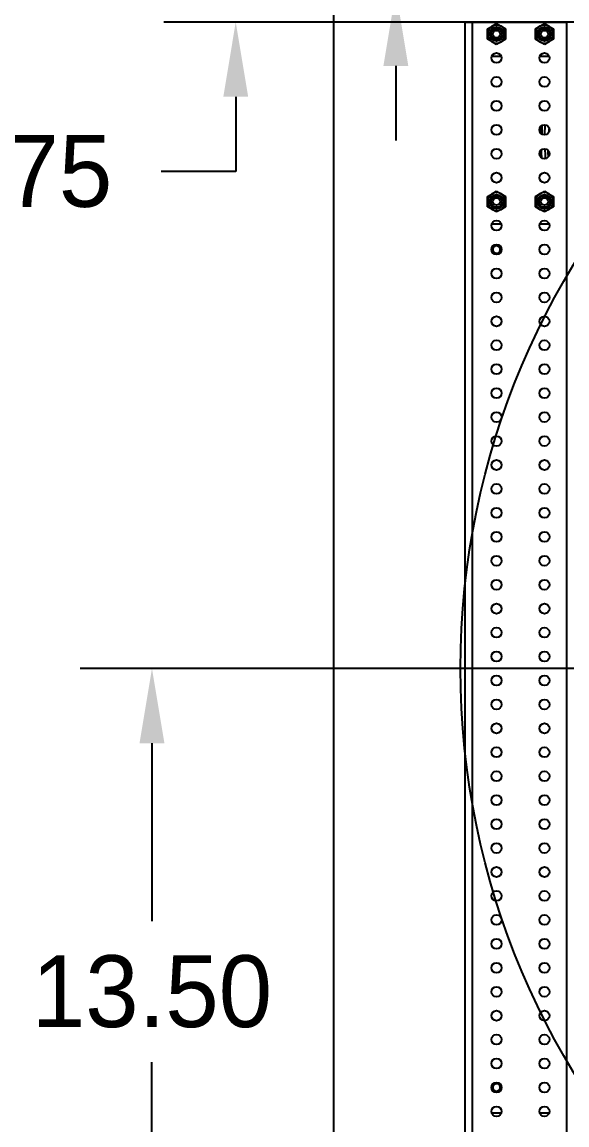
# Model space of a CAD drawing. Header units: inches. Extents: x 0 to 11, y 0 to 8.4.
# Drawn here: x 2.019 to 2.967, y 4.927 to 6.846 of the extents above; entities that cross this region are included whole.
import ezdxf

# ---------------------------------------------------------------- set-up
doc = ezdxf.new("R2010")
doc.units = ezdxf.units.IN
doc.header["$MEASUREMENT"] = 0
doc.header["$PDSIZE"] = -1
doc.layers.add('DIM', color=3, linetype='Continuous')
doc.layers.add('OBJ', color=50, linetype='Continuous')
doc.dimstyles.get("Standard").update_dxf_attribs({"dimtxt": 0.18, "dimasz": 0.18, "dimexe": 0.18, "dimexo": 0.0625, "dimgap": 0.09, "dimtad": 0, "dimtih": 1, "dimtoh": 1, "dimdec": 4, "dimzin": 0, "dimdsep": 46, "dimtxsty": 'Standard', "dimcen": 0.09, "dimadec": 0, "dimazin": 0, "dimtfac": 1, "dimtdec": 4, "dimtofl": 0, "dimtmove": 0, "dimatfit": 3, "dimfxl": 1, "dimtolj": 1, "dimtzin": 0, "dimarcsym": 0})

# ---------------------------------------------------------------- blocks, each defined once
blk = doc.blocks.new('*D1')
at = {"layer": 'Defpoints', "color": 0, "transparency": 16777216}
for p in [(4.1362, 5.721), (2.2448, 4.596), (4.1362, 4.596)]:
    blk.add_point(p, dxfattribs=at)
at = {"layer": 'DIM', "color": 0, "lineweight": -2, "transparency": 16777216}
for p, q in [((4.0862, 5.721), (2.1198, 5.721)), ((2.2448, 5.591), (2.2448, 5.281)), ((2.2448, 4.726), (2.2448, 5.036)), ((4.0862, 4.596), (2.1198, 4.596))]:
    blk.add_line(p, q, dxfattribs=at)
at = {"layer": 'DIM', "color": 0, "transparency": 16777216}
for points in [[(2.2232, 5.591), (2.2665, 5.591), (2.2448, 5.721)], [(2.2232, 4.726), (2.2665, 4.726), (2.2448, 4.596)]]:
    blk.add_solid(points, dxfattribs=at)
at = {"layer": 'DIM', "color": 0, "transparency": 16777216, "insert": (2.2448, 5.1585), "char_height": 0.125, "attachment_point": 5}
blk.add_mtext('\\A1;13.50', dxfattribs=at)
blk = doc.blocks.new('*D2')
at = {"layer": 'Defpoints', "color": 0, "transparency": 16777216}
for p in [(4.1362, 5.721), (2.7899, 4.596), (2.7899, 4.2825)]:
    blk.add_point(p, dxfattribs=at)
at = {"layer": 'DIM', "color": 0, "lineweight": -2, "transparency": 16777216}
for p, q in [((4.1362, 5.671), (4.1362, 4.1575)), ((2.7899, 4.546), (2.7899, 4.1575)), ((2.9199, 4.2825), (3.1947, 4.2825)), ((4.0062, 4.2825), (3.7314, 4.2825))]:
    blk.add_line(p, q, dxfattribs=at)
at = {"layer": 'DIM', "color": 0, "transparency": 16777216}
for points in [[(2.9199, 4.3042), (2.9199, 4.2608), (2.7899, 4.2825)], [(4.0062, 4.3042), (4.0062, 4.2608), (4.1362, 4.2825)]]:
    blk.add_solid(points, dxfattribs=at)
at = {"layer": 'DIM', "color": 0, "transparency": 16777216, "insert": (3.4631, 4.2825), "char_height": 0.125, "attachment_point": 5}
blk.add_mtext('\\A1;16.15', dxfattribs=at)
blk = doc.blocks.new('*D3')
at = {"layer": 'Defpoints', "color": 0, "transparency": 16777216}
for p in [(4.1362, 7.0751), (2.3906, 6.846), (4.1362, 6.846)]:
    blk.add_point(p, dxfattribs=at)
at = {"layer": 'DIM', "color": 0, "lineweight": -2, "transparency": 16777216}
for p, q in [((2.3906, 7.2051), (2.3906, 7.3351)), ((4.0862, 7.0751), (2.2656, 7.0751)), ((4.0862, 6.846), (2.2656, 6.846)), ((2.3906, 6.716), (2.3906, 6.586)), ((2.3906, 6.586), (2.2606, 6.586))]:
    blk.add_line(p, q, dxfattribs=at)
at = {"layer": 'DIM', "color": 0, "transparency": 16777216}
for points in [[(2.369, 7.2051), (2.4123, 7.2051), (2.3906, 7.0751)], [(2.369, 6.716), (2.4123, 6.716), (2.3906, 6.846)]]:
    blk.add_solid(points, dxfattribs=at)
at = {"layer": 'DIM', "color": 0, "transparency": 16777216, "insert": (2.0131, 6.586), "char_height": 0.125, "attachment_point": 5}
blk.add_mtext('\\A1;2.75', dxfattribs=at)
blk = doc.blocks.new('*D4')
at = {"layer": 'Defpoints', "color": 0, "transparency": 16777216}
for p in [(2.6693, 7.0751), (4.1362, 7.0751), (4.1362, 6.8997)]:
    blk.add_point(p, dxfattribs=at)
at = {"layer": 'DIM', "color": 0, "lineweight": -2, "transparency": 16777216}
for p, q in [((2.6693, 7.2051), (2.6693, 7.3351)), ((2.6693, 7.3351), (2.7993, 7.3351)), ((4.0862, 7.0751), (2.5443, 7.0751)), ((4.0862, 6.8997), (2.5443, 6.8997)), ((2.6693, 6.7697), (2.6693, 6.6397))]:
    blk.add_line(p, q, dxfattribs=at)
at = {"layer": 'DIM', "color": 0, "transparency": 16777216}
for points in [[(2.6476, 7.2051), (2.6909, 7.2051), (2.6693, 7.0751)], [(2.6476, 6.7697), (2.6909, 6.7697), (2.6693, 6.8997)]]:
    blk.add_solid(points, dxfattribs=at)
at = {"layer": 'DIM', "color": 0, "transparency": 16777216, "insert": (3.2655, 7.3351), "char_height": 0.125, "attachment_point": 5}
blk.add_mtext('\\A1;2.105653', dxfattribs=at)

msp = doc.modelspace()

# ---------------------------------------------------------------- linework, layer by layer
at = {"color": 7, "linetype": 'Continuous', "lineweight": 25}
for p, q in [((2.78992978, 4.59597753), (2.78992978, 6.84597753)), ((2.78992978, 6.84597753), (2.80284644, 6.84597753)), ((2.80284644, 4.59597753), (2.80284644, 6.84597753)), ((2.80284644, 6.84597753), (2.96701311, 6.84597753)), ((2.82888811, 6.83416529), (2.83670061, 6.83867584)), ((2.82888811, 6.82514419), (2.82888811, 6.83416529)), ((2.83670061, 6.83867584), (2.84451311, 6.84318639)), ((2.84451311, 6.84318639), (2.85232561, 6.83867584)), ((2.85232561, 6.83867584), (2.86013811, 6.83416529)), ((2.86013811, 6.83416529), (2.86013811, 6.82514419)), ((2.91222144, 6.83416529), (2.92003394, 6.83867584)), ((2.91222144, 6.82514419), (2.91222144, 6.83416529)), ((2.92003394, 6.83867584), (2.92784644, 6.84318639)), ((2.92784644, 6.84318639), (2.93565894, 6.83867584)), ((2.93565894, 6.83867584), (2.94347144, 6.83416529)), ((2.94347144, 6.83416529), (2.94347144, 6.82514419)), ((2.96701311, 4.59597753), (2.96701311, 6.84597753)), ((2.82888811, 6.8161231), (2.82888811, 6.82514419)), ((2.83670061, 6.81161255), (2.82888811, 6.8161231)), ((2.86013811, 6.8161231), (2.85232561, 6.81161255)), ((2.86013811, 6.82514419), (2.86013811, 6.8161231)), ((2.91222144, 6.8161231), (2.91222144, 6.82514419)), ((2.92003394, 6.81161255), (2.91222144, 6.8161231)), ((2.94347144, 6.8161231), (2.93565894, 6.81161255)), ((2.94347144, 6.82514419), (2.94347144, 6.8161231)), ((2.84451311, 6.807102), (2.83670061, 6.81161255)), ((2.85232561, 6.81161255), (2.84451311, 6.807102)), ((2.92784644, 6.807102), (2.92003394, 6.81161255)), ((2.93565894, 6.81161255), (2.92784644, 6.807102)), ((2.85289836, 6.78597753), (2.83612785, 6.78597753)), ((2.9362317, 6.78597753), (2.91946119, 6.78597753)), ((2.92031605, 6.66259163), (2.92001653, 6.65458322)), ((2.93609764, 6.65577672), (2.93620219, 6.66041911)), ((2.82888811, 6.54249863), (2.83670061, 6.54700918)), ((2.83670061, 6.54700918), (2.84451311, 6.55151972)), ((2.84451311, 6.55151972), (2.85232561, 6.54700918)), ((2.85232561, 6.54700918), (2.86013811, 6.54249863)), ((2.91222144, 6.54249863), (2.92003394, 6.54700918)), ((2.92003394, 6.54700918), (2.92784644, 6.55151972)), ((2.92784644, 6.55151972), (2.93565894, 6.54700918)), ((2.93565894, 6.54700918), (2.94347144, 6.54249863)), ((2.82888811, 6.53347753), (2.82888811, 6.54249863)), ((2.82888811, 6.52445643), (2.82888811, 6.53347753)), ((2.86013811, 6.54249863), (2.86013811, 6.53347753)), ((2.86013811, 6.53347753), (2.86013811, 6.52445643)), ((2.91222144, 6.53347753), (2.91222144, 6.54249863)), ((2.91222144, 6.52445643), (2.91222144, 6.53347753)), ((2.94347144, 6.54249863), (2.94347144, 6.53347753)), ((2.94347144, 6.53347753), (2.94347144, 6.52445643)), ((2.83670061, 6.51994588), (2.82888811, 6.52445643)), ((2.84451311, 6.51543533), (2.83670061, 6.51994588)), ((2.85232561, 6.51994588), (2.84451311, 6.51543533)), ((2.86013811, 6.52445643), (2.85232561, 6.51994588)), ((2.92003394, 6.51994588), (2.91222144, 6.52445643)), ((2.92784644, 6.51543533), (2.92003394, 6.51994588)), ((2.93565894, 6.51994588), (2.92784644, 6.51543533)), ((2.94347144, 6.52445643), (2.93565894, 6.51994588)), ((2.85289836, 6.49431086), (2.83612785, 6.49431086)), ((2.9362317, 6.49431086), (2.91946119, 6.49431086)), ((2.84451311, 6.45766418), (2.83800061, 6.45390419)), ((2.83800061, 6.4463842), (2.83800061, 6.45390419)), ((2.84451311, 6.45766418), (2.85102561, 6.45390419)), ((2.85102561, 6.45390419), (2.85102561, 6.4463842)), ((2.83800061, 6.4463842), (2.84451311, 6.44262421)), ((2.84451311, 6.44262421), (2.85102561, 6.4463842)), ((2.83800061, 4.99557086), (2.84451311, 4.99933085)), ((2.83800061, 4.98805087), (2.83800061, 4.99557086)), ((2.85102561, 4.99557086), (2.84451311, 4.99933085)), ((2.85102561, 4.98805087), (2.85102561, 4.99557086)), ((2.83800061, 4.98805087), (2.84451311, 4.98429087)), ((2.85102561, 4.98805087), (2.84451311, 4.98429087)), ((2.83612785, 4.94764419), (2.85289836, 4.94764419)), ((2.91946119, 4.94764419), (2.9362317, 4.94764419))]:
    msp.add_line(p, q, dxfattribs=at)
at = {"color": 7, "linetype": 'Continuous', "lineweight": 25, "flags": 128}
for points in [[(2.92369491, 6.6509745), (2.92380404, 6.65476684), (2.9241392, 6.66639279)], [(2.92843305, 6.66707588), (2.92774816, 6.65037002), (2.9277276, 6.64986781)], [(2.92320651, 6.60957806), (2.92287013, 6.6181267), (2.92265363, 6.62363639)], [(2.92873039, 6.62535865), (2.92902948, 6.61372989), (2.92917071, 6.60824986)], [(2.93473828, 6.61145683), (2.93445592, 6.6181267), (2.9342663, 6.62261153)], [(2.9202162, 6.62075733), (2.92043834, 6.61372989), (2.92048348, 6.61230443)]]:
    msp.add_lwpolyline(points, dxfattribs=at)
at = {"color": 7, "linetype": 'Continuous', "lineweight": 25}
for centre, radius in [((2.84451311, 6.82514419), 0.01236979), ((2.84451311, 6.82514419), 0.00954025), ((2.92784644, 6.82514419), 0.01236979), ((2.92784644, 6.82514419), 0.00954025), ((2.84451311, 6.82514419), 0.00636667), ((2.92784644, 6.82514419), 0.00636667), ((2.84451311, 6.78347753), 0.00875), ((2.92784644, 6.78347753), 0.00875), ((2.84451311, 6.74181086), 0.00875), ((2.92784644, 6.74181086), 0.00875), ((2.84451311, 6.70014419), 0.00875), ((2.92784644, 6.70014419), 0.00875), ((2.84451311, 6.65847753), 0.00875), ((2.92784644, 6.65847753), 0.00875), ((2.84451311, 6.61681086), 0.00875), ((2.92784644, 6.61681086), 0.00875), ((2.84451311, 6.57514419), 0.00875), ((2.92784644, 6.57514419), 0.00875), ((2.84451311, 6.53347753), 0.01236979), ((2.92784644, 6.53347753), 0.01236979), ((2.84451311, 6.53347753), 0.00954025), ((2.84451311, 6.53347753), 0.00636667), ((2.92784644, 6.53347753), 0.00954025), ((2.92784644, 6.53347753), 0.00636667), ((2.84451311, 6.49181086), 0.00875), ((2.92784644, 6.49181086), 0.00875), ((2.84451311, 6.45014419), 0.00875), ((2.92784644, 6.45014419), 0.00875), ((2.84451311, 6.40847753), 0.00875), ((2.92784644, 6.40847753), 0.00875), ((2.84451311, 6.36681086), 0.00875), ((2.92784644, 6.36681086), 0.00875), ((2.84451311, 6.32514419), 0.00875), ((2.92784644, 6.32514419), 0.00875), ((2.84451311, 6.28347753), 0.00875), ((2.92784644, 6.28347753), 0.00875), ((2.84451311, 6.24181086), 0.00875), ((2.92784644, 6.24181086), 0.00875), ((2.84451311, 6.20014419), 0.00875), ((2.92784644, 6.20014419), 0.00875), ((2.84451311, 6.15847753), 0.00875), ((2.92784644, 6.15847753), 0.00875), ((2.84451311, 6.11681086), 0.00875), ((2.92784644, 6.11681086), 0.00875), ((2.84451311, 6.07514419), 0.00875), ((2.92784644, 6.07514419), 0.00875), ((2.84451311, 6.03347753), 0.00875), ((2.92784644, 6.03347753), 0.00875), ((2.84451311, 5.99181086), 0.00875), ((2.92784644, 5.99181086), 0.00875), ((2.84451311, 5.95014419), 0.00875), ((2.92784644, 5.95014419), 0.00875), ((2.84451311, 5.90847753), 0.00875), ((2.92784644, 5.90847753), 0.00875), ((2.84451311, 5.86681086), 0.00875), ((2.92784644, 5.86681086), 0.00875), ((2.84451311, 5.82514419), 0.00875), ((2.92784644, 5.82514419), 0.00875), ((2.84451311, 5.78347753), 0.00875), ((2.92784644, 5.78347753), 0.00875), ((2.84451311, 5.74181086), 0.00875), ((2.92784644, 5.74181086), 0.00875), ((2.84451311, 5.70014419), 0.00875), ((2.92784644, 5.70014419), 0.00875), ((2.84451311, 5.65847753), 0.00875), ((2.92784644, 5.65847753), 0.00875), ((2.84451311, 5.61681086), 0.00875), ((2.92784644, 5.61681086), 0.00875), ((2.84451311, 5.57514419), 0.00875), ((2.92784644, 5.57514419), 0.00875), ((2.84451311, 5.53347753), 0.00875), ((2.92784644, 5.53347753), 0.00875), ((2.84451311, 5.49181086), 0.00875), ((2.92784644, 5.49181086), 0.00875), ((2.84451311, 5.45014419), 0.00875), ((2.92784644, 5.45014419), 0.00875), ((2.84451311, 5.40847753), 0.00875), ((2.92784644, 5.40847753), 0.00875), ((2.84451311, 5.36681086), 0.00875), ((2.92784644, 5.36681086), 0.00875), ((2.84451311, 5.32514419), 0.00875), ((2.92784644, 5.32514419), 0.00875), ((2.84451311, 5.28347753), 0.00875), ((2.92784644, 5.28347753), 0.00875), ((2.84451311, 5.24181086), 0.00875), ((2.92784644, 5.24181086), 0.00875), ((2.84451311, 5.20014419), 0.00875), ((2.92784644, 5.20014419), 0.00875), ((2.84451311, 5.15847753), 0.00875), ((2.92784644, 5.15847753), 0.00875), ((2.84451311, 5.11681086), 0.00875), ((2.92784644, 5.11681086), 0.00875), ((2.84451311, 5.07514419), 0.00875), ((2.92784644, 5.07514419), 0.00875), ((2.84451311, 5.03347753), 0.00875), ((2.92784644, 5.03347753), 0.00875), ((2.84451311, 4.99181086), 0.00875), ((2.92784644, 4.99181086), 0.00875), ((2.84451311, 4.95014419), 0.00875), ((2.92784644, 4.95014419), 0.00875)]:
    msp.add_circle(centre, radius, dxfattribs=at)
for centre, radius, start, end in [((2.84451311, 6.82514419), 0.015625, 120, 180), ((2.84451311, 6.82514419), 0.015625, 60, 120), ((2.84451311, 6.82514419), 0.015625, 360, 60), ((2.92784644, 6.82514419), 0.015625, 120, 180), ((2.92784644, 6.82514419), 0.015625, 60, 120), ((2.92784644, 6.82514419), 0.015625, 360, 60), ((2.84451311, 6.82514419), 0.015625, 180, 240), ((2.84451311, 6.82514419), 0.015625, 300, 360), ((2.92784644, 6.82514419), 0.015625, 180, 240), ((2.92784644, 6.82514419), 0.015625, 300, 360), ((2.84451311, 6.82514419), 0.015625, 240, 300), ((2.92784644, 6.82514419), 0.015625, 240, 300), ((2.84451311, 6.53347753), 0.015625, 120, 180), ((2.84451311, 6.53347753), 0.015625, 60, 120), ((2.84451311, 6.53347753), 0.015625, 360, 60), ((2.92784644, 6.53347753), 0.015625, 120, 180), ((2.92784644, 6.53347753), 0.015625, 60, 120), ((2.92784644, 6.53347753), 0.015625, 360, 60), ((2.84451311, 6.53347753), 0.015625, 180, 240), ((2.84451311, 6.53347753), 0.015625, 300, 360), ((2.92784644, 6.53347753), 0.015625, 180, 240), ((2.92784644, 6.53347753), 0.015625, 300, 360), ((2.84451311, 6.53347753), 0.015625, 240, 300), ((2.92784644, 6.53347753), 0.015625, 240, 300), ((2.84451311, 6.45014419), 0.0065125, 120, 180), ((2.84451311, 6.45014419), 0.0065125, 180, 240), ((2.84451311, 6.45014419), 0.0065125, 60, 120), ((2.84451311, 6.45014419), 0.0065125, 0, 60), ((2.84451311, 6.45014419), 0.0065125, 300, 0), ((2.84451311, 6.45014419), 0.0065125, 240, 300), ((2.84451311, 4.99181086), 0.0065125, 120, 180), ((2.84451311, 4.99181086), 0.0065125, 180, 240), ((2.84451311, 4.99181086), 0.0065125, 60, 120), ((2.84451311, 4.99181086), 0.0065125, 0, 60), ((2.84451311, 4.99181086), 0.0065125, 300, 0), ((2.84451311, 4.99181086), 0.0065125, 240, 300)]:
    msp.add_arc(centre, radius, start, end, dxfattribs=at)
at = {"layer": 'OBJ'}
msp.add_line((2.56076268, 7.07514419), (2.56076268, 4.36681086), dxfattribs=at)
msp.add_circle((4.13617956, 5.72097753), 1.35416667, dxfattribs=at)

# ---------------------------------------------------------------- dimensions: what is measured, and where the dimension line sits
at = {"layer": 'DIM'}
for base, p1, p2, override, picture, middle in [((2.66925544, 7.07514419), (4.13617978, 6.89967308), (4.13617981, 7.07514419), {"dimtxt": 0.125, "dimasz": 0.13, "dimexe": 0.125, "dimexo": 0.05, "dimgap": 0.06, "dimdec": 6, "dimlfac": 12, "dimzin": 1, "dimadec": 2, "dimtdec": 2, "dimtzin": 1}, '*D4', (3.26550544, 7.33514419)), ((2.39062481, 6.84597753), (4.13617956, 7.07514419), (4.13617978, 6.84597753), {"dimtxt": 0.125, "dimasz": 0.13, "dimexe": 0.125, "dimexo": 0.05, "dimgap": 0.06, "dimdec": 2, "dimlfac": 12, "dimzin": 1, "dimadec": 2, "dimtdec": 2, "dimtzin": 1}, '*D3', (2.01312481, 6.58597753)), ((2.24483708, 4.59597753), (4.13617956, 5.72097753), (4.13617956, 4.59597753), {"dimtxt": 0.125, "dimasz": 0.13, "dimexe": 0.125, "dimexo": 0.05, "dimgap": 0.06, "dimdec": 2, "dimlfac": 12, "dimzin": 1, "dimadec": 2, "dimtdec": 2, "dimtzin": 1}, '*D1', (2.24483708, 5.15847753))]:
    dim = msp.add_linear_dim(base=base, p1=p1, p2=p2, angle=90, dimstyle='Standard', override=override, dxfattribs=at)
    dim.commit()
    dim.dimension.update_dxf_attribs({"geometry": picture, "text_midpoint": middle})
dim = msp.add_linear_dim(base=(2.78992978, 4.2825157), p1=(4.13617956, 5.72097753), p2=(2.78992978, 4.59597753), dimstyle='Standard', override={"dimtxt": 0.125, "dimasz": 0.13, "dimexe": 0.125, "dimexo": 0.05, "dimgap": 0.06, "dimdec": 2, "dimlfac": 12, "dimzin": 1, "dimadec": 2, "dimtdec": 2, "dimtzin": 1}, dxfattribs=at)
dim.commit()
dim.dimension.update_dxf_attribs({"geometry": '*D2', "text_midpoint": (3.46305467, 4.2825157)})

doc.saveas('drawing.dxf')
